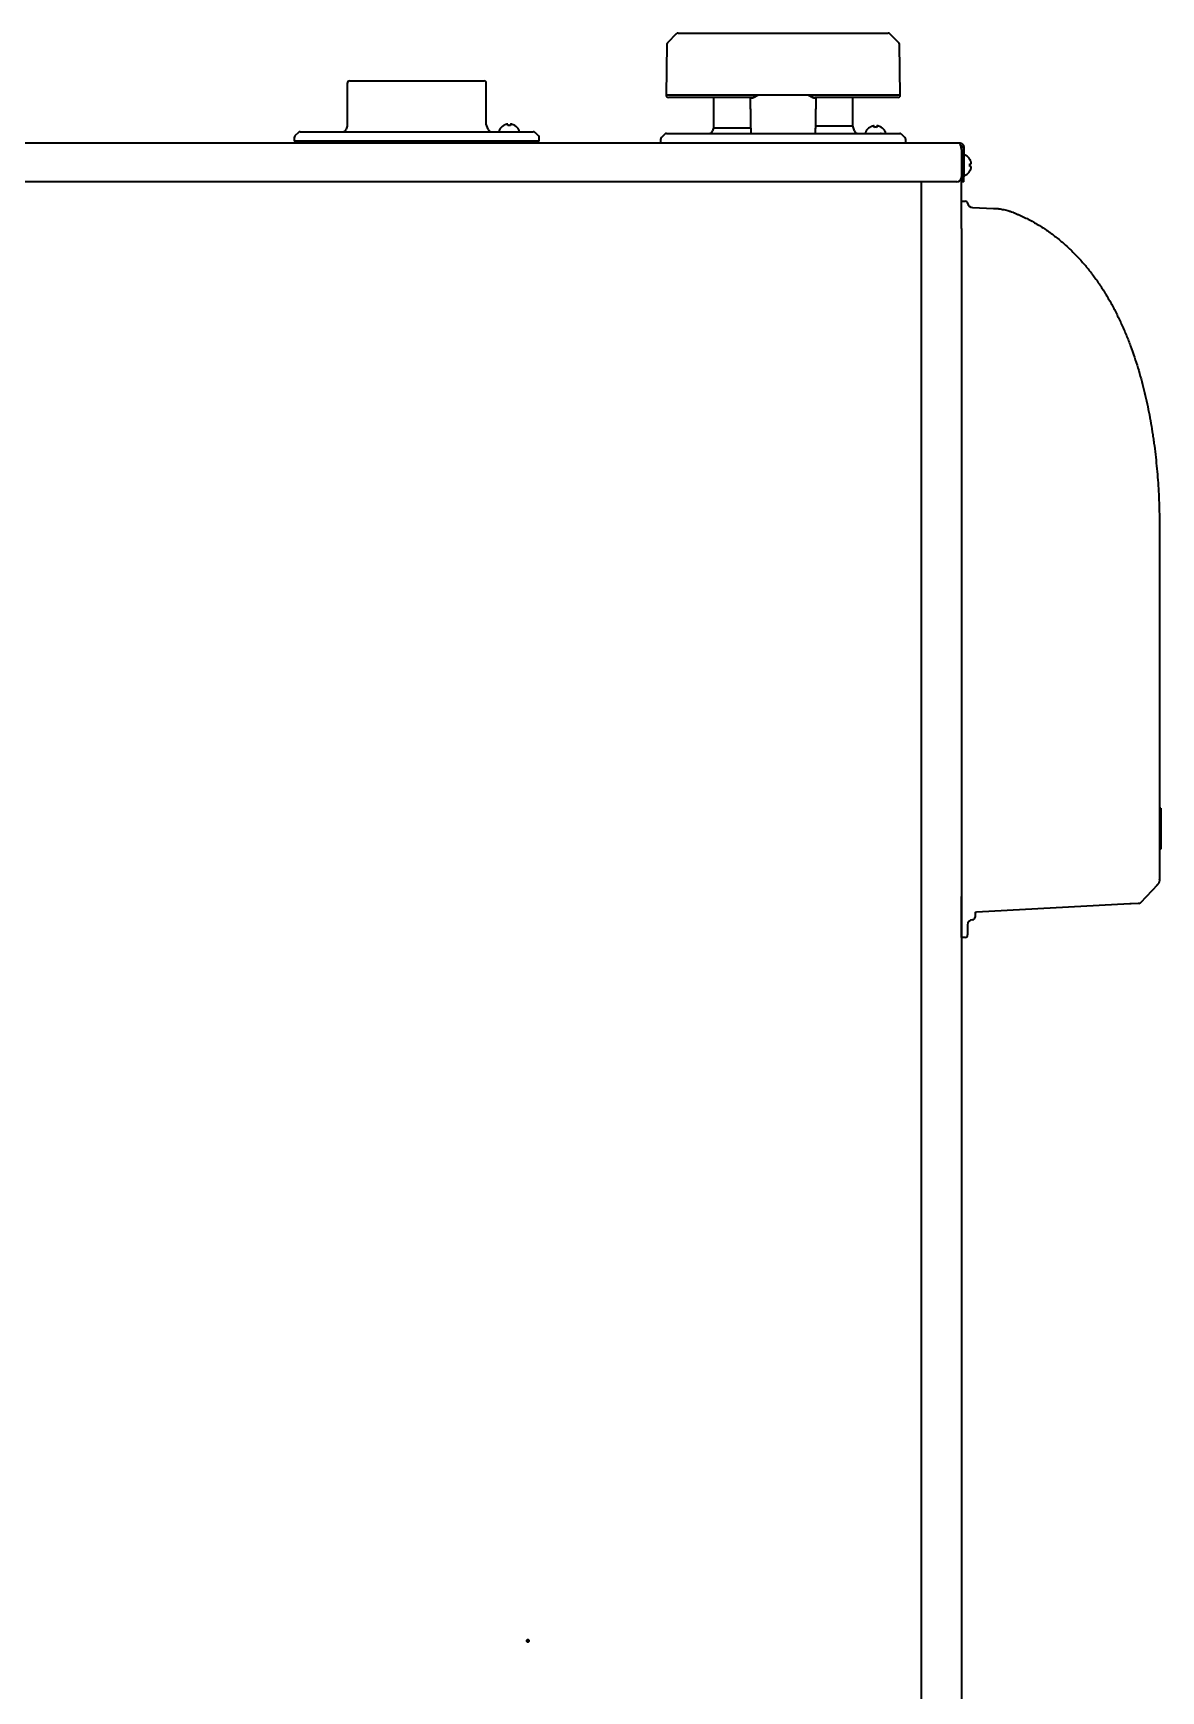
# Model space of a CAD drawing. Header units: inches. Extents: x 90 to 4162, y -443 to 3471.
# Drawn here: x 1545 to 2001, y 1648 to 2318 of the extents above; entities that cross this region are included whole.
import ezdxf

# ---------------------------------------------------------------- set-up
doc = ezdxf.new("R2010")
doc.units = ezdxf.units.IN
doc.layers.add('1', color=7, linetype='Continuous', true_color=0xffffff)

msp = doc.modelspace()

# ---------------------------------------------------------------- linework, layer by layer
at = {"layer": '1', "color": 7, "linetype": 'Continuous', "lineweight": 35}
for p, q in [((1805.14, 2317.47), (1801.66, 2314.04)), ((1805.84, 2317.76), (1890.75, 2317.76)), ((1894.94, 2314.04), (1891.45, 2317.47)), ((1801.36, 2313.35), (1801, 2292.76)), ((1895.6, 2292.76), (1895.24, 2313.35)), ((1672.19, 2297.46), (1672.19, 2280.21)), ((1672.19, 2297.46), (1672.19, 2280.21)), ((1673.19, 2298.46), (1690.03, 2298.46)), ((1673.19, 2298.46), (1690.03, 2298.46)), ((1690.03, 2298.46), (1692.45, 2298.46)), ((1690.03, 2298.46), (1692.45, 2298.46)), ((1692.45, 2298.46), (1694.21, 2298.46)), ((1692.45, 2298.46), (1694.21, 2298.46)), ((1694.21, 2298.46), (1706.36, 2298.46)), ((1694.21, 2298.46), (1706.36, 2298.46)), ((1706.36, 2298.46), (1708.12, 2298.46)), ((1706.36, 2298.46), (1708.12, 2298.46)), ((1708.12, 2298.46), (1710.55, 2298.46)), ((1708.12, 2298.46), (1710.55, 2298.46)), ((1710.55, 2298.46), (1727.39, 2298.46)), ((1710.55, 2298.46), (1727.39, 2298.46)), ((1728.39, 2280.98), (1728.39, 2297.46)), ((1728.39, 2280.98), (1728.39, 2297.46)), ((1801, 2292.76), (1801, 2292.74)), ((1895.6, 2292.76), (1801, 2292.76)), ((1835.45, 2291.76), (1802, 2291.76)), ((1820.2, 2291.76), (1820.2, 2279.51)), ((1820.2, 2291.76), (1820.2, 2279.51)), ((1894.6, 2291.76), (1861.14, 2291.76)), ((1876.4, 2280.28), (1876.4, 2291.76)), ((1876.4, 2280.28), (1876.4, 2291.76)), ((1895.6, 2292.74), (1895.6, 2292.76)), ((1652.49, 2277.66), (1651.08, 2276.25)), ((1652.49, 2277.66), (1651.08, 2276.25)), ((1653.2, 2277.96), (1747.37, 2277.96)), ((1653.2, 2277.96), (1747.37, 2277.96)), ((1672.19, 2280.21), (1671.72, 2278.94)), ((1672.19, 2280.21), (1671.72, 2278.94)), ((1729.13, 2278.94), (1728.39, 2280.98)), ((1729.13, 2278.94), (1728.39, 2280.98)), ((1733.61, 2278.56), (1733.61, 2278.36)), ((1735.31, 2280.4), (1735.31, 2280.43)), ((1739.91, 2280.43), (1739.91, 2280.4)), ((1741.61, 2278.36), (1741.61, 2278.56)), ((1749.49, 2276.25), (1748.08, 2277.66)), ((1749.49, 2276.25), (1748.08, 2277.66)), ((1800.51, 2276.96), (1799.09, 2275.55)), ((1800.51, 2276.96), (1799.09, 2275.55)), ((1801.21, 2277.26), (1895.38, 2277.26)), ((1801.21, 2277.26), (1895.38, 2277.26)), ((1820.2, 2279.51), (1819.74, 2278.24)), ((1820.2, 2279.51), (1819.74, 2278.24)), ((1820.2, 2279.51), (1835.22, 2279.51)), ((1820.2, 2279.51), (1835.22, 2279.51)), ((1861.42, 2280.28), (1876.4, 2280.28)), ((1861.42, 2280.28), (1876.4, 2280.28)), ((1877.14, 2278.24), (1876.4, 2280.28)), ((1877.14, 2278.24), (1876.4, 2280.28)), ((1881.62, 2277.82), (1881.62, 2277.62)), ((1883.3, 2279.68), (1883.3, 2279.71)), ((1885.62, 2277.26), (1889.22, 2277.29)), ((1887.9, 2279.75), (1887.9, 2279.72)), ((1889.62, 2277.69), (1889.62, 2277.89)), ((1897.51, 2275.55), (1896.09, 2276.96)), ((1897.51, 2275.55), (1896.09, 2276.96)), ((1260.54, 2273.46), (1919.24, 2273.46)), ((1650.79, 2275.54), (1650.79, 2274.16)), ((1650.79, 2275.54), (1650.79, 2274.16)), ((1691.69, 2274.16), (1650.79, 2274.16)), ((1691.69, 2274.16), (1650.79, 2274.16)), ((1749.79, 2274.16), (1691.69, 2274.16)), ((1749.79, 2274.16), (1691.69, 2274.16)), ((1715.19, 2274.16), (1715.19, 2273.46)), ((1715.19, 2274.16), (1715.19, 2273.46)), ((1749.79, 2274.16), (1749.79, 2275.54)), ((1749.79, 2274.16), (1749.79, 2275.54)), ((1798.8, 2274.84), (1798.8, 2273.46)), ((1798.8, 2274.84), (1798.8, 2273.46)), ((1897.8, 2273.46), (1897.8, 2274.84)), ((1897.8, 2273.46), (1897.8, 2274.84)), ((1919.24, 2273.46), (1919.26, 2273.45)), ((1919.24, 2273.46), (1919.49, 2273.46)), ((1920.2, 2271.54), (1920.14, 2271.66)), ((1920.39, 2270.7), (1920.39, 2259.66)), ((1920.49, 2271.66), (1920.49, 2271.54)), ((1920.49, 2270.7), (1920.49, 2271.54)), ((1920.49, 2270.7), (1920.49, 2259.66)), ((1921.29, 2271.66), (1921.29, 2271.54)), ((1921.29, 2271.54), (1921.29, 2270.7)), ((1921.29, 2270.7), (1921.29, 2259.66)), ((1920.49, 2266.06), (1920.39, 2266.06)), ((1921.89, 2268.46), (1921.69, 2268.46)), ((1923.73, 2266.76), (1923.76, 2266.76)), ((1918.39, 2257.66), (1261.39, 2257.66)), ((1904.09, 2257.66), (1904.09, 1254.96)), ((1920.31, 2248.49), (1920.31, 2257.66)), ((1920.39, 2262.86), (1920.49, 2262.86)), ((1920.49, 2257.66), (1920.49, 2259.66)), ((1921.29, 2257.66), (1920.49, 2257.66)), ((1921.29, 2257.66), (1921.29, 2259.66)), ((1921.69, 2260.46), (1921.89, 2260.46)), ((1923.76, 2262.16), (1923.73, 2262.16)), ((1920.31, 2249.96), (1921.86, 2249.9)), ((1920.29, 2244.43), (1920.31, 2244.43)), ((1920.31, 2242.42), (1920.31, 2248.49)), ((1924.74, 2247.3), (1933.27, 2247)), ((1920.31, 2238.88), (1920.29, 1348.41)), ((1920.31, 2238.88), (1920.31, 2242.42)), ((2000.31, 2118.8), (2000.31, 1975.85)), ((2000.81, 2004.72), (2000.31, 2004.72)), ((2000.87, 1999.34), (2000.81, 1999.34)), ((2000.81, 1996.21), (2000.81, 1995.87)), ((2000.81, 1993.58), (2000.87, 1993.58)), ((2000.81, 1988.19), (2000.31, 1988.19)), ((1920.31, 1965.5), (1920.31, 1969.03)), ((1999.46, 1973.76), (1992.59, 1966.52)), ((1999.48, 1973.78), (1999.46, 1973.76)), ((1920.31, 1968.37), (1920.29, 1968.37)), ((1920.29, 1965.54), (1920.31, 1965.54)), ((1920.31, 1953.92), (1920.31, 1965.5)), ((1925.81, 1962.52), (1925.81, 1961.83)), ((1925.81, 1961.83), (1925.81, 1960.66)), ((1926.46, 1962.78), (1926.37, 1962.78)), ((1988.36, 1966.02), (1926.45, 1962.78)), ((1988.84, 1966.05), (1988.36, 1966.02)), ((1991.72, 1966.2), (1988.84, 1966.05)), ((1991.92, 1966.21), (1991.72, 1966.2)), ((1922.81, 1957.66), (1922.81, 1953.51)), ((1924.84, 1959.66), (1924.74, 1959.66)), ((1920.31, 1952.45), (1920.31, 1953.92)), ((1921.84, 1952.51), (1920.31, 1952.45)), ((1920.31, 1950.88), (1920.31, 1681.03)), ((1920.29, 1805.63), (1920.31, 1805.63))]:
    msp.add_line(p, q, dxfattribs=at)
for centre, radius, start, end in [((1805.84, 2316.76), 1, 90, 134.5), ((1890.75, 2316.76), 1, 45.5, 90), ((1802.36, 2313.33), 1, 134.5, 179), ((1894.24, 2313.33), 1, 1, 45.5), ((1673.19, 2297.46), 1, 90, 180), ((1673.19, 2297.46), 1, 90, 180), ((1727.39, 2297.46), 1, 0, 90), ((1727.39, 2297.46), 1, 0, 90), ((1802, 2292.76), 1, 181, 270), ((1894.6, 2292.76), 1, 270, 359), ((1653.2, 2276.96), 1, 90, 135), ((1653.2, 2276.96), 1, 90, 135), ((1670.32, 2279.46), 1.5, 270, 340), ((1670.32, 2279.46), 1.5, 270, 340), ((1730.54, 2279.46), 1.5, 200, 270), ((1730.54, 2279.46), 1.5, 200, 270), ((1734.01, 2278.56), 0.4, 149.69882, 180), ((1734.01, 2278.36), 0.4, 180, 270), ((1737.81, 2276.34), 4.8, 121.37271, 149.69882), ((1737.41, 2276.34), 4.8, 30.30118, 58.62729), ((1741.21, 2278.36), 0.4, 270, 0), ((1741.21, 2278.56), 0.4, 0, 30.30118), ((1747.37, 2276.96), 1, 45, 90), ((1747.37, 2276.96), 1, 45, 90), ((1801.21, 2276.26), 1, 90, 135), ((1801.21, 2276.26), 1, 90, 135), ((1818.33, 2278.76), 1.5, 270, 340), ((1818.33, 2278.76), 1.5, 270, 340), ((1878.55, 2278.76), 1.5, 200, 270), ((1878.55, 2278.76), 1.5, 200, 270), ((1882.02, 2277.83), 0.4, 150.19882, 180.5), ((1882.02, 2277.63), 0.4, 180.5, 247.13375), ((1885.83, 2275.64), 4.8, 122.08373, 150.19882), ((1885.63, 2275.95), 3.78, 90.50345, 98.10407), ((1885.63, 2275.95), 3.78, 82.89595, 90.49653), ((1887.83, 2276.68), 0.6, 90.5, 104.54281), ((1885.44, 2275.63), 4.8, 30.80118, 58.91865), ((1889.22, 2277.69), 0.4, 270.5, 0.5), ((1889.22, 2277.89), 0.4, 0.5, 30.80118), ((1895.38, 2276.26), 1, 45, 90), ((1895.38, 2276.26), 1, 45, 90), ((1651.79, 2275.54), 1, 135, 180), ((1651.79, 2275.54), 1, 135, 180), ((1748.79, 2275.54), 1, 0, 45), ((1748.79, 2275.54), 1, 0, 45), ((1799.8, 2274.84), 1, 135, 180), ((1799.8, 2274.84), 1, 135, 180), ((1896.8, 2274.84), 1, 0, 45), ((1896.8, 2274.84), 1, 0, 45), ((1918.39, 2270.7), 2, 0, 25), ((1921.69, 2268.06), 0.4, 90, 180), ((1921.89, 2268.06), 0.4, 59.69882, 90), ((1919.67, 2264.26), 4.8, 31.37271, 59.69882), ((1918.39, 2259.66), 2, 270, 0), ((1921.69, 2260.86), 0.4, 180, 270), ((1921.89, 2260.86), 0.4, 270, 300.30118), ((1919.67, 2264.66), 4.8, 300.30118, 328.62729), ((1921.83, 2248.9), 1, 7.62357, 88), ((1924.81, 2249.3), 2, 187.62357, 268), ((1991.87, 1967.21), 1, 273, 316.5), ((1924.81, 1957.66), 2, 92, 180), ((1924.81, 1960.66), 1, 272, 0), ((1921.81, 1953.51), 1, 272, 0), ((1921.29, 1798.42), 1, 180, 191.418)]:
    msp.add_arc(centre, radius, start, end, dxfattribs=at)
for centre, major_axis, ratio, start_param, end_param in [((1921.83, 2248.9), (-0.035, -0.999), 0.99992, 1.732165, 3.141593), ((1997.31, 1975.85), (0.03, 3), 0.999945, 4.711245, 4.721764), ((1998.01, 1975.14), (1.45, -1.38), 0.267944, 5.759002, 6.283185), ((1998.03, 1975.16), (1.45, -1.38), 0.215792, 5.749991, 6.283185)]:
    msp.add_ellipse(centre, major_axis=major_axis, ratio=ratio, start_param=start_param, end_param=end_param, dxfattribs=at)
for points, degree in [([(1835.34, 2277.26), (1835.09, 2291.89)], 1), ([(1835.73, 2291.78), (1835.54, 2291.74)], 1), ([(1861.51, 2291.89), (1861.26, 2277.26)], 1), ([(1736.61, 2280.95), (1736.55, 2280.94), (1736.45, 2280.91), (1736.28, 2280.86), (1736.13, 2280.8), (1735.97, 2280.74), (1735.82, 2280.67), (1735.66, 2280.6), (1735.5, 2280.51), (1735.37, 2280.44), (1735.31, 2280.4)], 3), ([(1737.11, 2280.95), (1737.08, 2280.96), (1737.03, 2280.96), (1736.96, 2280.97), (1736.89, 2280.97), (1736.82, 2280.97), (1736.75, 2280.97), (1736.68, 2280.96), (1736.63, 2280.96), (1736.61, 2280.95)], 3), ([(1738.11, 2280.4), (1737.94, 2280.42), (1737.61, 2280.45), (1737.27, 2280.42), (1737.11, 2280.4)], 3), ([(1738.61, 2280.95), (1738.58, 2280.96), (1738.54, 2280.96), (1738.47, 2280.97), (1738.39, 2280.97), (1738.32, 2280.97), (1738.25, 2280.97), (1738.18, 2280.96), (1738.13, 2280.96), (1738.11, 2280.95)], 3), ([(1738.11, 2280.95), (1738.11, 2280.94), (1738.11, 2280.91), (1738.11, 2280.86), (1738.11, 2280.8), (1738.11, 2280.74), (1738.11, 2280.67), (1738.11, 2280.6), (1738.11, 2280.51), (1738.11, 2280.44), (1738.11, 2280.4)], 3), ([(1884.59, 2280.24), (1884.54, 2280.23), (1884.43, 2280.2), (1884.27, 2280.15), (1884.11, 2280.09), (1883.96, 2280.03), (1883.81, 2279.96), (1883.65, 2279.88), (1883.49, 2279.79), (1883.36, 2279.72), (1883.3, 2279.68)], 3), ([(1885.09, 2280.25), (1885.07, 2280.25), (1885.02, 2280.26), (1884.95, 2280.26), (1884.88, 2280.26), (1884.81, 2280.26), (1884.74, 2280.26), (1884.67, 2280.25), (1884.62, 2280.25), (1884.59, 2280.24)], 3), ([(1886.59, 2280.26), (1886.57, 2280.26), (1886.52, 2280.27), (1886.44, 2280.27), (1886.37, 2280.28), (1886.3, 2280.27), (1886.23, 2280.27), (1886.16, 2280.27), (1886.12, 2280.26), (1886.09, 2280.26)], 3), ([(1886.09, 2280.26), (1886.09, 2280.24), (1886.09, 2280.21), (1886.1, 2280.16), (1886.1, 2280.11), (1886.1, 2280.04), (1886.1, 2279.98), (1886.1, 2279.9), (1886.1, 2279.82), (1886.1, 2279.75), (1886.1, 2279.71)], 3), ([(1920.48, 2271.66), (1921.29, 2271.66)], 1), ([(1924.28, 2265.46), (1924.27, 2265.51), (1924.24, 2265.62), (1924.19, 2265.78), (1924.13, 2265.94), (1924.07, 2266.09), (1924, 2266.25), (1923.93, 2266.4), (1923.84, 2266.57), (1923.77, 2266.69), (1923.73, 2266.76)], 3), ([(1923.73, 2263.96), (1923.75, 2264.12), (1923.77, 2264.46), (1923.75, 2264.79), (1923.73, 2264.96)], 3), ([(1924.28, 2263.96), (1924.27, 2263.96), (1924.24, 2263.96), (1924.19, 2263.96), (1924.13, 2263.96), (1924.07, 2263.96), (1924, 2263.96), (1923.93, 2263.96), (1923.84, 2263.96), (1923.77, 2263.96), (1923.73, 2263.96)], 3), ([(1924.28, 2264.96), (1924.28, 2264.98), (1924.29, 2265.03), (1924.3, 2265.11), (1924.3, 2265.18), (1924.3, 2265.25), (1924.29, 2265.32), (1924.29, 2265.39), (1924.28, 2265.43), (1924.28, 2265.46)], 3), ([(1924.28, 2263.46), (1924.28, 2263.48), (1924.29, 2263.53), (1924.29, 2263.6), (1924.3, 2263.67), (1924.3, 2263.74), (1924.29, 2263.81), (1924.29, 2263.89), (1924.28, 2263.93), (1924.28, 2263.96)], 3), ([(1933.27, 2247), (1933.28, 2247), (1933.29, 2247), (1933.3, 2247)], 3)]:
    msp.add_open_spline(points, degree=degree, dxfattribs=at)
for points, knots in [([(1835.2, 2291.51), (1835.2, 2291.51), (1835.2, 2291.51), (1835.19, 2291.51), (1835.19, 2291.51), (1835.18, 2291.51), (1835.18, 2291.51), (1835.18, 2291.52), (1835.17, 2291.52), (1835.17, 2291.52), (1835.17, 2291.52), (1835.16, 2291.52), (1835.16, 2291.52), (1835.16, 2291.53), (1835.15, 2291.53), (1835.15, 2291.53), (1835.15, 2291.54), (1835.14, 2291.54), (1835.14, 2291.54), (1835.14, 2291.55), (1835.14, 2291.55), (1835.13, 2291.56), (1835.13, 2291.56), (1835.13, 2291.57), (1835.13, 2291.57), (1835.12, 2291.58), (1835.12, 2291.58), (1835.12, 2291.59), (1835.12, 2291.59), (1835.12, 2291.6), (1835.11, 2291.61), (1835.11, 2291.62), (1835.11, 2291.63), (1835.1, 2291.65), (1835.1, 2291.66), (1835.1, 2291.68), (1835.1, 2291.7), (1835.1, 2291.71), (1835.1, 2291.71)], [0, 0, 0, 0, 0.024484, 0.048879, 0.073189, 0.097419, 0.121571, 0.145649, 0.169657, 0.1936, 0.21748, 0.241301, 0.265069, 0.288785, 0.312455, 0.336083, 0.359672, 0.383226, 0.40675, 0.430248, 0.453723, 0.47718, 0.500622, 0.524055, 0.547481, 0.570906, 0.594332, 0.617765, 0.641209, 0.664667, 0.688143, 0.735848, 0.783239, 0.830354, 0.877228, 0.923899, 0.970405, 1, 1, 1, 1]), ([(1835.67, 2291.51), (1835.66, 2291.51), (1835.65, 2291.51), (1835.64, 2291.51), (1835.62, 2291.51), (1835.61, 2291.51), (1835.59, 2291.51), (1835.58, 2291.51), (1835.56, 2291.51), (1835.55, 2291.51), (1835.53, 2291.51), (1835.52, 2291.51), (1835.51, 2291.51), (1835.49, 2291.51), (1835.48, 2291.51), (1835.47, 2291.51), (1835.45, 2291.51), (1835.44, 2291.51), (1835.43, 2291.51), (1835.42, 2291.51), (1835.4, 2291.51), (1835.39, 2291.51), (1835.38, 2291.51), (1835.37, 2291.51), (1835.36, 2291.51), (1835.35, 2291.51), (1835.34, 2291.51), (1835.33, 2291.51), (1835.31, 2291.51), (1835.3, 2291.51), (1835.29, 2291.51), (1835.29, 2291.51), (1835.28, 2291.51), (1835.27, 2291.51), (1835.26, 2291.51), (1835.25, 2291.51), (1835.24, 2291.51), (1835.23, 2291.51), (1835.22, 2291.51), (1835.22, 2291.51), (1835.21, 2291.51), (1835.2, 2291.51), (1835.2, 2291.51)], [0, 0, 0, 0, 0.024625, 0.049269, 0.073932, 0.098615, 0.123317, 0.148038, 0.172778, 0.197538, 0.222317, 0.247114, 0.271932, 0.296768, 0.321624, 0.346499, 0.371393, 0.396306, 0.421239, 0.446191, 0.471162, 0.496152, 0.521162, 0.546191, 0.571239, 0.596306, 0.621392, 0.646498, 0.671623, 0.696767, 0.721931, 0.747114, 0.772316, 0.797537, 0.822777, 0.848037, 0.873316, 0.898614, 0.923932, 0.949269, 0.974625, 1, 1, 1, 1]), ([(1835.45, 2291.76), (1835.46, 2291.76), (1835.47, 2291.76), (1835.48, 2291.76), (1835.49, 2291.76), (1835.51, 2291.76), (1835.52, 2291.76), (1835.54, 2291.76), (1835.55, 2291.76), (1835.57, 2291.76), (1835.59, 2291.76), (1835.6, 2291.77), (1835.62, 2291.77), (1835.63, 2291.77), (1835.65, 2291.77), (1835.67, 2291.77), (1835.68, 2291.78), (1835.7, 2291.78), (1835.72, 2291.78), (1835.73, 2291.79), (1835.75, 2291.79), (1835.77, 2291.79), (1835.79, 2291.8), (1835.81, 2291.8), (1835.83, 2291.8), (1835.84, 2291.81), (1835.86, 2291.81), (1835.88, 2291.82), (1835.9, 2291.82), (1835.92, 2291.83), (1835.94, 2291.83), (1835.96, 2291.84), (1835.98, 2291.84), (1836, 2291.85), (1836.02, 2291.86), (1836.04, 2291.86), (1836.06, 2291.87), (1836.09, 2291.88), (1836.11, 2291.88), (1836.13, 2291.89), (1836.15, 2291.9), (1836.17, 2291.9), (1836.2, 2291.91), (1836.22, 2291.92), (1836.24, 2291.93), (1836.27, 2291.93), (1836.29, 2291.94), (1836.31, 2291.95), (1836.34, 2291.96), (1836.36, 2291.97), (1836.39, 2291.98), (1836.41, 2291.99), (1836.44, 2292), (1836.46, 2292), (1836.49, 2292.01), (1836.51, 2292.02), (1836.54, 2292.03), (1836.56, 2292.04), (1836.59, 2292.05), (1836.62, 2292.06), (1836.65, 2292.08), (1836.68, 2292.09), (1836.71, 2292.1), (1836.74, 2292.11), (1836.77, 2292.12), (1836.81, 2292.14), (1836.84, 2292.15), (1836.88, 2292.17), (1836.91, 2292.18), (1836.95, 2292.2), (1836.99, 2292.21), (1837.03, 2292.23), (1837.07, 2292.25), (1837.11, 2292.26), (1837.15, 2292.28), (1837.2, 2292.3), (1837.24, 2292.32), (1837.29, 2292.34), (1837.33, 2292.36), (1837.38, 2292.38), (1837.43, 2292.4), (1837.48, 2292.42), (1837.53, 2292.44), (1837.58, 2292.46), (1837.63, 2292.49), (1837.69, 2292.51), (1837.74, 2292.53), (1837.8, 2292.56), (1837.85, 2292.58), (1837.91, 2292.61), (1837.97, 2292.63), (1838.03, 2292.66), (1838.09, 2292.69), (1838.15, 2292.71), (1838.2, 2292.73), (1838.22, 2292.74)], [0, 0, 0, 0, 0.00651, 0.01307, 0.019681, 0.026343, 0.033056, 0.03982, 0.046635, 0.053501, 0.060419, 0.067389, 0.07441, 0.081484, 0.088609, 0.095787, 0.103017, 0.1103, 0.117636, 0.125024, 0.132465, 0.139959, 0.147506, 0.155106, 0.16276, 0.170467, 0.178228, 0.186042, 0.193911, 0.201833, 0.209809, 0.217839, 0.225924, 0.234062, 0.242255, 0.250503, 0.258805, 0.267162, 0.275573, 0.28404, 0.292561, 0.301137, 0.309768, 0.318455, 0.327197, 0.335993, 0.344846, 0.353753, 0.362716, 0.371735, 0.38081, 0.38994, 0.399125, 0.408367, 0.417664, 0.42659, 0.435804, 0.445304, 0.455092, 0.465168, 0.475531, 0.486183, 0.497122, 0.50835, 0.519867, 0.531672, 0.543766, 0.556149, 0.568821, 0.581782, 0.595033, 0.608573, 0.622403, 0.636523, 0.650932, 0.665631, 0.68062, 0.695899, 0.711469, 0.727328, 0.743477, 0.759916, 0.776646, 0.793665, 0.810975, 0.828574, 0.846463, 0.864642, 0.883111, 0.90187, 0.920918, 0.940255, 0.959881, 0.979796, 1, 1, 1, 1]), ([(1838.22, 2292.74), (1838.21, 2292.73), (1838.19, 2292.72), (1838.16, 2292.71), (1838.13, 2292.69), (1838.1, 2292.67), (1838.07, 2292.66), (1838.05, 2292.64), (1838.02, 2292.62), (1837.99, 2292.61), (1837.96, 2292.59), (1837.94, 2292.58), (1837.91, 2292.56), (1837.88, 2292.54), (1837.85, 2292.53), (1837.83, 2292.51), (1837.8, 2292.5), (1837.78, 2292.48), (1837.75, 2292.47), (1837.72, 2292.45), (1837.7, 2292.44), (1837.67, 2292.42), (1837.65, 2292.41), (1837.62, 2292.4), (1837.6, 2292.38), (1837.57, 2292.37), (1837.55, 2292.35), (1837.52, 2292.34), (1837.5, 2292.33), (1837.48, 2292.31), (1837.45, 2292.3), (1837.43, 2292.29), (1837.41, 2292.27), (1837.38, 2292.26), (1837.36, 2292.25), (1837.34, 2292.24), (1837.32, 2292.22), (1837.29, 2292.21), (1837.27, 2292.2), (1837.25, 2292.19), (1837.23, 2292.17), (1837.21, 2292.16), (1837.19, 2292.15), (1837.17, 2292.14), (1837.15, 2292.13), (1837.13, 2292.12), (1837.11, 2292.1), (1837.08, 2292.09), (1837.07, 2292.08), (1837.05, 2292.07), (1837.03, 2292.06), (1837.01, 2292.05), (1836.99, 2292.04), (1836.97, 2292.03), (1836.95, 2292.02), (1836.93, 2292.01), (1836.91, 2292), (1836.89, 2291.99), (1836.88, 2291.98), (1836.86, 2291.97), (1836.84, 2291.96), (1836.82, 2291.95), (1836.81, 2291.94), (1836.79, 2291.93), (1836.77, 2291.92), (1836.76, 2291.91), (1836.74, 2291.91), (1836.72, 2291.9), (1836.71, 2291.89), (1836.69, 2291.88), (1836.68, 2291.87), (1836.66, 2291.86), (1836.64, 2291.86), (1836.63, 2291.85), (1836.61, 2291.84), (1836.6, 2291.83), (1836.54, 2291.8), (1836.45, 2291.76), (1836.32, 2291.7), (1836.2, 2291.64), (1836.11, 2291.61), (1836.06, 2291.59), (1836.02, 2291.58), (1835.99, 2291.57), (1835.96, 2291.56), (1835.93, 2291.55), (1835.9, 2291.55), (1835.87, 2291.54), (1835.85, 2291.53), (1835.82, 2291.53), (1835.79, 2291.52), (1835.77, 2291.52), (1835.74, 2291.52), (1835.71, 2291.51), (1835.69, 2291.51), (1835.67, 2291.51), (1835.67, 2291.51)], [0, 0, 0, 0, 0.009824, 0.019593, 0.029307, 0.038966, 0.04857, 0.058119, 0.067613, 0.077053, 0.086437, 0.095767, 0.105042, 0.114262, 0.123427, 0.132537, 0.141593, 0.150594, 0.15954, 0.168431, 0.177267, 0.186049, 0.194776, 0.203448, 0.212066, 0.220629, 0.229137, 0.237591, 0.24599, 0.254335, 0.262624, 0.27086, 0.27904, 0.287167, 0.295238, 0.303256, 0.311218, 0.319127, 0.326981, 0.33478, 0.342525, 0.350216, 0.357852, 0.365434, 0.372962, 0.380435, 0.387854, 0.395219, 0.40253, 0.409787, 0.416989, 0.424137, 0.431232, 0.438272, 0.445258, 0.45219, 0.459068, 0.465892, 0.472662, 0.479379, 0.486041, 0.49265, 0.499205, 0.505706, 0.512153, 0.518547, 0.524887, 0.531174, 0.537407, 0.543586, 0.549712, 0.555785, 0.561804, 0.56777, 0.573683, 0.579542, 0.585348, 0.641474, 0.6948, 0.745383, 0.793286, 0.807889, 0.822363, 0.836709, 0.85093, 0.865031, 0.879012, 0.892877, 0.90663, 0.920272, 0.933808, 0.94724, 0.960572, 0.973807, 0.986949, 1, 1, 1, 1]), ([(1858.38, 2292.74), (1858.39, 2292.73), (1858.41, 2292.72), (1858.45, 2292.71), (1858.49, 2292.69), (1858.52, 2292.68), (1858.56, 2292.66), (1858.59, 2292.65), (1858.63, 2292.63), (1858.66, 2292.62), (1858.7, 2292.6), (1858.73, 2292.59), (1858.76, 2292.57), (1858.8, 2292.56), (1858.83, 2292.54), (1858.86, 2292.53), (1858.89, 2292.52), (1858.93, 2292.5), (1858.96, 2292.49), (1858.99, 2292.48), (1859.02, 2292.46), (1859.05, 2292.45), (1859.08, 2292.44), (1859.11, 2292.42), (1859.14, 2292.41), (1859.17, 2292.4), (1859.2, 2292.39), (1859.22, 2292.37), (1859.25, 2292.36), (1859.28, 2292.35), (1859.31, 2292.34), (1859.34, 2292.33), (1859.36, 2292.31), (1859.39, 2292.3), (1859.42, 2292.29), (1859.44, 2292.28), (1859.47, 2292.27), (1859.49, 2292.26), (1859.52, 2292.25), (1859.54, 2292.24), (1859.57, 2292.23), (1859.59, 2292.22), (1859.62, 2292.21), (1859.64, 2292.2), (1859.66, 2292.19), (1859.69, 2292.18), (1859.71, 2292.17), (1859.73, 2292.16), (1859.75, 2292.15), (1859.77, 2292.14), (1859.8, 2292.14), (1859.82, 2292.13), (1859.84, 2292.12), (1859.86, 2292.11), (1859.88, 2292.1), (1859.9, 2292.09), (1859.92, 2292.09), (1859.94, 2292.08), (1859.96, 2292.07), (1859.98, 2292.06), (1860, 2292.06), (1860.01, 2292.05), (1860.03, 2292.04), (1860.05, 2292.04), (1860.07, 2292.03), (1860.09, 2292.02), (1860.1, 2292.02), (1860.13, 2292.01), (1860.17, 2291.99), (1860.22, 2291.97), (1860.27, 2291.95), (1860.32, 2291.94), (1860.37, 2291.92), (1860.41, 2291.91), (1860.46, 2291.89), (1860.5, 2291.88), (1860.55, 2291.86), (1860.59, 2291.85), (1860.63, 2291.84), (1860.67, 2291.83), (1860.71, 2291.82), (1860.75, 2291.81), (1860.79, 2291.8), (1860.83, 2291.79), (1860.86, 2291.79), (1860.9, 2291.78), (1860.93, 2291.77), (1860.96, 2291.77), (1861, 2291.77), (1861.03, 2291.76), (1861.06, 2291.76), (1861.09, 2291.76), (1861.12, 2291.76), (1861.13, 2291.76), (1861.14, 2291.76)], [0, 0, 0, 0, 0.011672, 0.023259, 0.03476, 0.046176, 0.057505, 0.068749, 0.079908, 0.09098, 0.101967, 0.112867, 0.123682, 0.134411, 0.145054, 0.155611, 0.166082, 0.176467, 0.186766, 0.196979, 0.207106, 0.217146, 0.227101, 0.23697, 0.246752, 0.256449, 0.266059, 0.275583, 0.285021, 0.294373, 0.303639, 0.312819, 0.321912, 0.33092, 0.339841, 0.348677, 0.357426, 0.36609, 0.374667, 0.383158, 0.391564, 0.399883, 0.408116, 0.416263, 0.424325, 0.4323, 0.44019, 0.447994, 0.455712, 0.463344, 0.47089, 0.478351, 0.485726, 0.493015, 0.500218, 0.507336, 0.514368, 0.521315, 0.528176, 0.534951, 0.541641, 0.548246, 0.554765, 0.561199, 0.567547, 0.573811, 0.579988, 0.586081, 0.604999, 0.623671, 0.642098, 0.660281, 0.67822, 0.695916, 0.713369, 0.73058, 0.74755, 0.76428, 0.780769, 0.79702, 0.813033, 0.828809, 0.844349, 0.859653, 0.874723, 0.88956, 0.904165, 0.918538, 0.932682, 0.946598, 0.960286, 0.973748, 0.986986, 1, 1, 1, 1]), ([(1860.93, 2291.51), (1860.93, 2291.51), (1860.92, 2291.51), (1860.91, 2291.51), (1860.89, 2291.51), (1860.88, 2291.51), (1860.87, 2291.52), (1860.85, 2291.52), (1860.84, 2291.52), (1860.83, 2291.52), (1860.81, 2291.52), (1860.8, 2291.52), (1860.79, 2291.53), (1860.77, 2291.53), (1860.76, 2291.53), (1860.74, 2291.53), (1860.73, 2291.54), (1860.71, 2291.54), (1860.7, 2291.54), (1860.68, 2291.55), (1860.67, 2291.55), (1860.65, 2291.56), (1860.64, 2291.56), (1860.62, 2291.57), (1860.61, 2291.57), (1860.59, 2291.57), (1860.58, 2291.58), (1860.56, 2291.59), (1860.54, 2291.59), (1860.53, 2291.6), (1860.48, 2291.61), (1860.4, 2291.64), (1860.28, 2291.7), (1860.15, 2291.76), (1860.02, 2291.82), (1859.9, 2291.88), (1859.79, 2291.94), (1859.68, 2292), (1859.58, 2292.05), (1859.49, 2292.11), (1859.39, 2292.16), (1859.3, 2292.21), (1859.24, 2292.25), (1859.19, 2292.27), (1859.14, 2292.3), (1859.09, 2292.33), (1859.04, 2292.36), (1858.99, 2292.39), (1858.94, 2292.42), (1858.89, 2292.45), (1858.83, 2292.48), (1858.78, 2292.51), (1858.73, 2292.54), (1858.67, 2292.57), (1858.61, 2292.6), (1858.56, 2292.64), (1858.5, 2292.67), (1858.44, 2292.7), (1858.4, 2292.73), (1858.38, 2292.74)], [0, 0, 0, 0, 0.006738, 0.013499, 0.020284, 0.027094, 0.033929, 0.04079, 0.047676, 0.05459, 0.06153, 0.068497, 0.075493, 0.082517, 0.089569, 0.096651, 0.103762, 0.110903, 0.118075, 0.125278, 0.132512, 0.139777, 0.147075, 0.154405, 0.161768, 0.169164, 0.176594, 0.184057, 0.191555, 0.199088, 0.206656, 0.254567, 0.305162, 0.358506, 0.414655, 0.457585, 0.501321, 0.545878, 0.578226, 0.612681, 0.649245, 0.687919, 0.704392, 0.721099, 0.738041, 0.755219, 0.772632, 0.79028, 0.808165, 0.826285, 0.844641, 0.863233, 0.882062, 0.901126, 0.920428, 0.939966, 0.95974, 0.979752, 1, 1, 1, 1]), ([(1861.4, 2291.51), (1861.39, 2291.51), (1861.39, 2291.51), (1861.38, 2291.51), (1861.37, 2291.51), (1861.36, 2291.51), (1861.36, 2291.51), (1861.35, 2291.51), (1861.34, 2291.51), (1861.33, 2291.51), (1861.32, 2291.51), (1861.31, 2291.51), (1861.3, 2291.51), (1861.29, 2291.51), (1861.28, 2291.51), (1861.27, 2291.51), (1861.26, 2291.51), (1861.25, 2291.51), (1861.24, 2291.51), (1861.23, 2291.51), (1861.22, 2291.51), (1861.2, 2291.51), (1861.19, 2291.51), (1861.18, 2291.51), (1861.17, 2291.51), (1861.16, 2291.51), (1861.14, 2291.51), (1861.13, 2291.51), (1861.12, 2291.51), (1861.1, 2291.51), (1861.09, 2291.51), (1861.08, 2291.51), (1861.06, 2291.51), (1861.05, 2291.51), (1861.04, 2291.51), (1861.02, 2291.51), (1861.01, 2291.51), (1860.99, 2291.51), (1860.98, 2291.51), (1860.96, 2291.51), (1860.95, 2291.51), (1860.94, 2291.51), (1860.93, 2291.51)], [0, 0, 0, 0, 0.02538, 0.05074, 0.076081, 0.101403, 0.126705, 0.151987, 0.17725, 0.202494, 0.227718, 0.252922, 0.278107, 0.303273, 0.328419, 0.353545, 0.378653, 0.40374, 0.428808, 0.453857, 0.478886, 0.503896, 0.528886, 0.553857, 0.578808, 0.60374, 0.628652, 0.653545, 0.678418, 0.703272, 0.728106, 0.752921, 0.777717, 0.802493, 0.827249, 0.851986, 0.876704, 0.901402, 0.926081, 0.95074, 0.97538, 1, 1, 1, 1]), ([(1861.5, 2291.71), (1861.5, 2291.71), (1861.5, 2291.7), (1861.5, 2291.69), (1861.5, 2291.68), (1861.5, 2291.68), (1861.5, 2291.67), (1861.49, 2291.66), (1861.49, 2291.65), (1861.49, 2291.64), (1861.49, 2291.63), (1861.49, 2291.63), (1861.49, 2291.62), (1861.48, 2291.61), (1861.48, 2291.6), (1861.48, 2291.59), (1861.47, 2291.58), (1861.47, 2291.57), (1861.46, 2291.56), (1861.46, 2291.55), (1861.45, 2291.54), (1861.45, 2291.53), (1861.44, 2291.53), (1861.43, 2291.52), (1861.43, 2291.52), (1861.42, 2291.52), (1861.41, 2291.51), (1861.4, 2291.51), (1861.4, 2291.51), (1861.4, 2291.51)], [0, 0, 0, 0, 0.017533, 0.041523, 0.065552, 0.089626, 0.11375, 0.13793, 0.162169, 0.186474, 0.210849, 0.2353, 0.259831, 0.284448, 0.309154, 0.358, 0.406777, 0.455521, 0.50427, 0.55306, 0.601929, 0.650912, 0.700045, 0.749366, 0.798909, 0.84871, 0.898803, 0.949222, 1, 1, 1, 1]), ([(1737.11, 2280.4), (1737.11, 2280.53), (1737.11, 2280.63), (1737.11, 2280.77), (1737.11, 2280.81), (1737.11, 2280.89), (1737.11, 2280.92), (1737.11, 2280.95)], [0, 0, 0, 0, 0.5, 0.5, 0.75, 0.75, 1, 1, 1, 1]), ([(1739.91, 2280.4), (1739.71, 2280.53), (1739.5, 2280.63), (1739.17, 2280.77), (1739.06, 2280.81), (1738.84, 2280.89), (1738.72, 2280.92), (1738.61, 2280.95)], [0, 0, 0, 0, 0.5, 0.5, 0.75, 0.75, 1, 1, 1, 1]), ([(1885.1, 2279.7), (1885.1, 2279.82), (1885.1, 2279.93), (1885.1, 2280.07), (1885.1, 2280.11), (1885.09, 2280.18), (1885.09, 2280.22), (1885.09, 2280.25)], [0, 0, 0, 0, 0.5, 0.5, 0.75, 0.75, 1, 1, 1, 1]), ([(1887.9, 2279.72), (1887.7, 2279.84), (1887.48, 2279.95), (1887.16, 2280.09), (1887.05, 2280.13), (1886.82, 2280.2), (1886.71, 2280.23), (1886.59, 2280.26)], [0, 0, 0, 0, 0.5, 0.5, 0.75, 0.75, 1, 1, 1, 1]), ([(1919.26, 2273.45), (1919.33, 2273.43), (1919.41, 2273.37), (1919.55, 2273.18), (1919.63, 2273.04), (1919.78, 2272.71), (1919.85, 2272.52), (1920, 2272.1), (1920.07, 2271.88), (1920.14, 2271.66)], [0, 0, 0, 0, 0.25, 0.25, 0.5, 0.5, 0.75, 0.75, 1, 1, 1, 1]), ([(1919.49, 2273.46), (1919.49, 2273.46), (1919.5, 2273.46), (1919.51, 2273.46), (1919.52, 2273.46), (1919.53, 2273.46), (1919.54, 2273.46), (1919.55, 2273.46), (1919.56, 2273.46), (1919.57, 2273.45), (1919.58, 2273.45), (1919.59, 2273.45), (1919.6, 2273.45), (1919.61, 2273.45), (1919.62, 2273.45), (1919.63, 2273.45), (1919.63, 2273.45)], [0, 0, 0, 0, 0.073473, 0.146486, 0.219075, 0.291275, 0.363122, 0.434652, 0.505902, 0.57691, 0.647713, 0.71835, 0.788858, 0.859277, 0.929644, 1, 1, 1, 1]), ([(1919.63, 2273.45), (1919.75, 2273.44), (1919.86, 2273.42), (1920.07, 2273.36), (1920.18, 2273.32), (1920.38, 2273.22), (1920.47, 2273.17), (1920.65, 2273.03), (1920.73, 2272.96), (1920.89, 2272.79), (1920.95, 2272.7), (1921.07, 2272.52), (1921.12, 2272.41), (1921.2, 2272.21), (1921.23, 2272.1), (1921.28, 2271.88), (1921.29, 2271.77), (1921.29, 2271.66)], [0, 0, 0, 0, 0.125, 0.125, 0.25, 0.25, 0.375, 0.375, 0.5, 0.5, 0.625, 0.625, 0.75, 0.75, 0.875, 0.875, 1, 1, 1, 1]), ([(1919.82, 2272.6), (1919.86, 2272.59), (1919.89, 2272.57), (1920.04, 2272.5), (1920.14, 2272.43), (1920.31, 2272.24), (1920.37, 2272.14), (1920.46, 2271.9), (1920.49, 2271.78), (1920.49, 2271.66)], [0, 0, 0, 0, 0.092302, 0.092302, 0.394868, 0.394868, 0.697434, 0.697434, 1, 1, 1, 1]), ([(1923.73, 2264.96), (1923.85, 2264.96), (1923.96, 2264.96), (1924.1, 2264.96), (1924.14, 2264.96), (1924.22, 2264.96), (1924.25, 2264.96), (1924.28, 2264.96)], [0, 0, 0, 0, 0.5, 0.5, 0.75, 0.75, 1, 1, 1, 1]), ([(1923.73, 2262.16), (1923.85, 2262.36), (1923.96, 2262.57), (1924.1, 2262.89), (1924.14, 2263), (1924.22, 2263.23), (1924.25, 2263.34), (1924.28, 2263.46)], [0, 0, 0, 0, 0.5, 0.5, 0.75, 0.75, 1, 1, 1, 1]), ([(1933.3, 2247), (1933.48, 2247), (1933.65, 2246.99), (1934, 2246.97), (1934.18, 2246.96), (1934.53, 2246.93), (1934.7, 2246.91), (1935.05, 2246.88), (1935.23, 2246.86), (1935.75, 2246.79), (1936.1, 2246.74), (1936.79, 2246.63), (1937.14, 2246.56), (1937.82, 2246.41), (1938.17, 2246.33), (1938.85, 2246.16), (1939.18, 2246.06), (1939.69, 2245.91), (1939.85, 2245.85), (1940.19, 2245.74), (1940.35, 2245.68), (1940.85, 2245.51), (1941.18, 2245.38), (1941.5, 2245.25)], [0, 0, 0, 0, 0.0625, 0.0625, 0.125, 0.125, 0.1875, 0.1875, 0.25, 0.25, 0.375, 0.375, 0.5, 0.5, 0.625, 0.625, 0.75, 0.75, 0.8125, 0.8125, 0.875, 0.875, 1, 1, 1, 1]), ([(1941.5, 2245.25), (1941.51, 2245.25), (1941.51, 2245.25), (1941.51, 2245.25), (1941.52, 2245.24), (1941.53, 2245.24)], [0, 0, 0, 0, 0.022734, 0.022734, 1, 1, 1, 1]), ([(1941.53, 2245.24), (1941.89, 2245.09), (1942.25, 2244.94), (1942.78, 2244.72), (1942.96, 2244.64), (1943.31, 2244.48), (1943.49, 2244.41), (1944.37, 2244.01), (1945.07, 2243.69), (1946.46, 2243.01), (1947.83, 2242.32), (1949.17, 2241.58), (1951.16, 2240.45), (1952.47, 2239.65), (1955.02, 2237.97), (1956.27, 2237.09), (1958.72, 2235.25), (1959.91, 2234.29), (1961.67, 2232.79), (1962.25, 2232.28), (1963.4, 2231.23), (1963.96, 2230.71), (1965.62, 2229.1), (1966.7, 2228), (1968.78, 2225.74), (1969.78, 2224.59), (1971.73, 2222.22), (1972.68, 2221.02), (1974.51, 2218.55), (1975.39, 2217.3), (1976.67, 2215.38), (1977.31, 2214.41), (1977.92, 2213.43), (1978.23, 2212.94), (1978.33, 2212.77), (1978.53, 2212.45), (1979.43, 2210.96), (1980.3, 2209.46), (1981.77, 2206.76), (1982.48, 2205.39), (1983.85, 2202.64), (1984.51, 2201.25), (1985.77, 2198.45), (1986.38, 2197.03), (1987.25, 2194.89), (1987.54, 2194.18), (1988.1, 2192.74), (1988.37, 2192.02), (1989.18, 2189.85), (1989.69, 2188.39), (1990.67, 2185.48), (1991.14, 2184.01), (1992.03, 2181.07), (1992.46, 2179.6), (1993.27, 2176.64), (1993.65, 2175.16), (1994.39, 2172.18), (1994.74, 2170.68), (1995.4, 2167.69), (1996.03, 2164.68), (1996.87, 2160.15), (1997.36, 2157.12), (1997.71, 2154.83), (1997.82, 2154.07), (1997.98, 2152.93), (1998.03, 2152.54), (1998.14, 2151.78), (1998.39, 2149.87), (1998.81, 2146.43), (1999.12, 2143.37), (1999.4, 2140.31), (1999.52, 2138.78), (1999.75, 2135.71), (1999.85, 2134.18), (2000.01, 2131.11), (2000.08, 2129.57), (2000.19, 2126.49), (2000.24, 2124.96), (2000.29, 2121.88), (2000.31, 2120.34), (2000.31, 2118.8)], [0, 0, 0, 0, 0.007813, 0.007813, 0.011719, 0.011719, 0.015625, 0.015625, 0.03125, 0.03125, 0.046875, 0.0625, 0.0625, 0.09375, 0.09375, 0.125, 0.125, 0.15625, 0.15625, 0.171875, 0.171875, 0.1875, 0.1875, 0.21875, 0.21875, 0.25, 0.25, 0.28125, 0.28125, 0.3125, 0.3125, 0.328125, 0.335938, 0.335938, 0.339844, 0.339844, 0.34375, 0.375, 0.375, 0.40625, 0.40625, 0.4375, 0.4375, 0.46875, 0.46875, 0.484375, 0.484375, 0.5, 0.5, 0.53125, 0.53125, 0.5625, 0.5625, 0.59375, 0.59375, 0.625, 0.625, 0.65625, 0.65625, 0.6875, 0.71875, 0.75, 0.75, 0.765625, 0.765625, 0.773438, 0.773438, 0.78125, 0.8125, 0.84375, 0.84375, 0.875, 0.875, 0.90625, 0.90625, 0.9375, 0.9375, 0.96875, 0.96875, 1, 1, 1, 1]), ([(2000.81, 2004.72), (2000.81, 2004.72), (2000.81, 2004.71), (2000.81, 2004.63), (2000.81, 2004.4), (2000.81, 2004.11), (2000.81, 2003.84), (2000.81, 2003.62), (2000.81, 2003.38), (2000.81, 2003.03), (2000.81, 2002.51), (2000.81, 2001.78), (2000.81, 2000.92), (2000.81, 1999.94), (2000.81, 1998.6), (2000.81, 1997.28), (2000.81, 1996.46)], [0, 0, 0, 0, 0.031719, 0.144489, 0.250289, 0.347718, 0.39304, 0.436034, 0.477966, 0.519974, 0.60332, 0.684165, 0.760512, 0.830612, 0.89347, 1, 1, 1, 1]), ([(2000.81, 1996.46), (2000.81, 1995.63), (2000.81, 1994.32), (2000.81, 1992.97), (2000.81, 1991.99), (2000.81, 1991.14), (2000.81, 1990.4), (2000.81, 1989.89), (2000.81, 1989.53), (2000.81, 1989.29), (2000.81, 1989.08), (2000.81, 1988.8), (2000.81, 1988.52), (2000.81, 1988.29), (2000.81, 1988.2), (2000.81, 1988.19), (2000.81, 1988.19)], [0, 0, 0, 0, 0.10653, 0.169388, 0.239488, 0.315835, 0.39668, 0.480026, 0.522034, 0.563966, 0.60696, 0.652282, 0.749711, 0.855511, 0.968281, 1, 1, 1, 1]), ([(2000.31, 1975.82), (2000.3, 1975.72), (2000.29, 1975.53), (2000.25, 1975.26), (2000.21, 1975.08), (2000.17, 1974.94), (2000.15, 1974.9), (2000.12, 1974.81), (2000.1, 1974.76), (2000.05, 1974.63), (1999.97, 1974.46), (1999.88, 1974.3), (1999.8, 1974.19), (1999.78, 1974.15), (1999.72, 1974.07), (1999.69, 1974.03), (1999.61, 1973.92), (1999.55, 1973.85), (1999.48, 1973.78)], [0, 0, 0, 0, 0.125, 0.25, 0.375, 0.375, 0.4375, 0.4375, 0.5, 0.5, 0.625, 0.75, 0.75, 0.8125, 0.8125, 0.875, 0.875, 1, 1, 1, 1]), ([(1925.75, 1962.52), (1925.75, 1962.52), (1925.76, 1962.52), (1925.79, 1962.56), (1925.88, 1962.62), (1926.04, 1962.69), (1926.24, 1962.76), (1926.4, 1962.77), (1926.46, 1962.77)], [0, 0, 0, 0, 0.080236, 0.203302, 0.339034, 0.542073, 0.810732, 1, 1, 1, 1])]:
    msp.add_open_spline(points, degree=3, knots=knots, dxfattribs=at)
at = {"layer": '1', "color": 163, "linetype": 'Continuous', "lineweight": 70}
msp.add_point((1745.11, 1668.46), dxfattribs=at)

doc.saveas('drawing.dxf')
